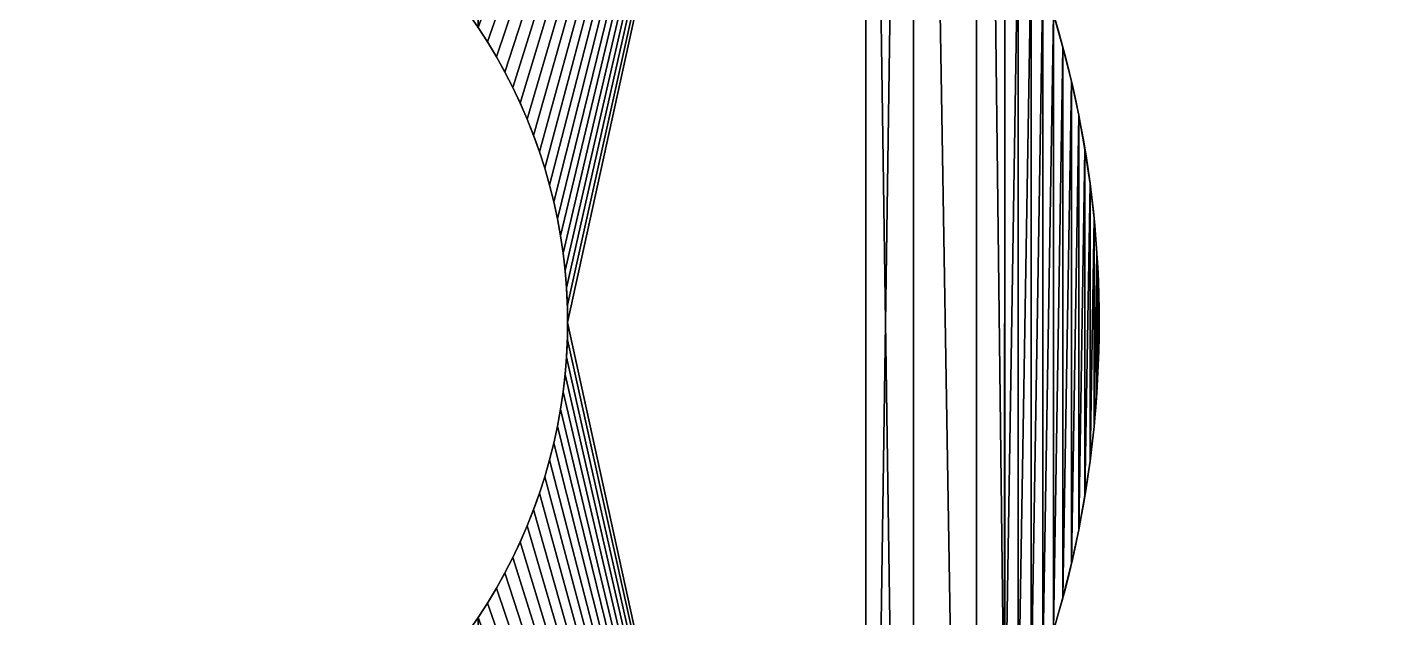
# Model space of a CAD drawing. Extents: x 0 to 166, y 0 to 166.
# Drawn here: x 82.84 to 108.61, y 77.44 to 88.56 of the extents above; entities that cross this region are included whole.
import ezdxf

# ---------------------------------------------------------------- set-up
doc = ezdxf.new("R2010")
doc.units = 0
doc.header["$MEASUREMENT"] = 0
doc.layers.get('0').update_dxf_attribs({"color": 13, "linetype": 'CONTINUOUS'})

msp = doc.modelspace()

# ---------------------------------------------------------------- linework, layer by layer
for p, q in [((91.315, 88.556), (91.315, 88.556, 2)), ((91.492, 88.281), (91.492, 88.281, 2)), ((102.318, 88.178), (102.318, 88.178, 2)), ((91.66, 88), (91.66, 88, 2)), ((91.819, 87.714), (91.819, 87.714, 2)), ((91.969, 87.423), (91.969, 87.423, 2)), ((102.477, 87.543), (102.477, 87.543, 2)), ((92.109, 87.127), (92.109, 87.127, 2)), ((102.615, 86.903), (102.615, 86.903, 2)), ((92.239, 86.827), (92.239, 86.827, 2)), ((92.359, 86.523), (92.359, 86.523, 2)), ((92.469, 86.214), (92.469, 86.214, 2)), ((102.733, 86.259), (102.733, 86.259, 2)), ((92.569, 85.903), (92.569, 85.903, 2)), ((92.659, 85.588), (92.659, 85.588, 2)), ((102.829, 85.612), (102.829, 85.612, 2)), ((92.739, 85.271), (92.739, 85.271, 2)), ((92.808, 84.951), (92.808, 84.951, 2)), ((102.904, 84.962), (102.904, 84.962, 2)), ((92.866, 84.629), (92.866, 84.629, 2)), ((92.914, 84.305), (92.914, 84.305, 2)), ((102.957, 84.309), (102.957, 84.309, 2)), ((92.952, 83.98), (92.952, 83.98, 2)), ((92.979, 83.654), (92.979, 83.654, 2)), ((102.989, 83.656), (102.989, 83.656, 2)), ((92.995, 83.327), (92.995, 83.327, 2)), ((93, 83), (93, 83, 2)), ((103, 83.001), (103, 83.001, 2)), ((92.995, 82.673), (92.995, 82.673, 2)), ((92.979, 82.346), (92.979, 82.346, 2)), ((102.989, 82.347), (102.989, 82.347, 2)), ((92.952, 82.02), (92.952, 82.02, 2)), ((92.914, 81.695), (92.914, 81.695, 2)), ((102.957, 81.693), (102.957, 81.693, 2)), ((92.866, 81.371), (92.866, 81.371, 2)), ((92.808, 81.049), (92.808, 81.049, 2)), ((102.904, 81.041), (102.904, 81.041, 2)), ((92.739, 80.729), (92.739, 80.729, 2)), ((92.659, 80.412), (92.659, 80.412, 2)), ((102.829, 80.391), (102.829, 80.391, 2)), ((92.569, 80.097), (92.569, 80.097, 2)), ((92.469, 79.786), (92.469, 79.786, 2)), ((102.733, 79.743), (102.733, 79.743, 2)), ((92.359, 79.477), (92.359, 79.477, 2)), ((92.239, 79.173), (92.239, 79.173, 2)), ((102.616, 79.099), (102.616, 79.099, 2)), ((92.109, 78.873), (92.109, 78.873, 2)), ((91.969, 78.577), (91.969, 78.577, 2)), ((102.478, 78.46), (102.478, 78.46, 2)), ((91.819, 78.286), (91.819, 78.286, 2)), ((91.66, 78), (91.66, 78, 2)), ((91.492, 77.719), (91.492, 77.719, 2)), ((102.319, 77.825), (102.319, 77.825, 2))]:
    msp.add_line(p, q)
for centre in [(83, 83), (83, 83, 2)]:
    msp.add_circle(centre, 83)
at = {"extrusion": (0, 0, -1)}
for centre in [(-83, 83), (-83, 83, -2)]:
    msp.add_circle(centre, 10, dxfattribs=at)
for centre in [(-83, 83), (-83, 83, -2)]:
    msp.add_arc(centre, 20, 155.7053, 204.3716, dxfattribs=at)

# ---------------------------------------------------------------- meshes
mesh = msp.add_polyface()
corners = [(83, 93), (82.999, 103), (83.653, 102.989), (83.327, 92.995), (83.654, 92.979), (84.307, 102.957), (83.98, 92.952), (84.305, 92.914), (84.629, 92.866), (84.959, 102.904), (84.951, 92.808), (85.271, 92.739), (85.609, 102.829), (85.588, 92.659), (85.903, 92.569), (86.257, 102.733), (86.214, 92.469), (86.523, 92.359), (86.901, 102.616), (86.827, 92.239), (87.127, 92.109), (87.54, 102.478), (87.423, 91.969), (87.714, 91.819), (88.175, 102.319), (88, 91.66), (88.281, 91.492), (88.805, 102.139), (88.556, 91.315), (88.825, 91.128), (89.428, 101.939), (89.593, 90.518), (90.044, 101.719), (90.071, 90.071), (90.653, 101.478), (90.73, 89.344), (91.228, 101.228), (91.315, 88.556), (91.253, 101.218), (98.613, 108.613), (91.492, 88.281), (91.66, 88), (99.508, 119.435), (98.613, 57.387), (100.692, 47.125), (100.692, 118.875), (101.228, 91.228), (101.218, 74.747), (101.856, 118.277), (108.613, 98.613), (107.35, 114.734), (108.376, 113.92), (109.374, 113.074), (108.981, 98)]
mesh.append_faces([[corners[k] for k in face] for face in [(0, 2, 3), (3, 2, 4), (4, 5, 6), (6, 5, 7), (7, 5, 8), (8, 9, 10), (10, 9, 11), (11, 12, 13), (13, 12, 14), (14, 15, 16), (16, 15, 17), (17, 18, 19), (19, 18, 20), (20, 21, 22), (22, 21, 23), (23, 24, 25), (25, 24, 26), (26, 27, 28), (37, 39, 40), (40, 39, 41), (46, 48, 49), (49, 52, 53)]], dxfattribs={"vtx0": -1, "vtx1": -1})
mesh.append_faces([[corners[k] for k in face] for face in [(39, 42, 43), (45, 46, 47)]], dxfattribs={"vtx0": -1, "vtx1": -1, "vtx2": -1})
mesh.append_faces([[corners[k] for k in face] for face in [(0, 1, 2), (4, 2, 5), (8, 5, 9), (11, 9, 12), (14, 12, 15), (17, 15, 18), (20, 18, 21), (23, 21, 24), (26, 24, 27), (29, 27, 30), (31, 30, 32), (33, 32, 34), (35, 34, 36), (37, 36, 38), (37, 38, 39), (44, 42, 45), (46, 45, 48), (49, 50, 51), (49, 51, 52)]], dxfattribs={"vtx0": -1, "vtx2": -1})
mesh = msp.add_polyface()
corners = [(99.508, 119.435, 2), (100.692, 47.125, 2), (100.692, 118.875, 2), (101.228, 91.228, 2), (101.856, 118.277, 2), (101.218, 74.747, 2), (108.613, 98.613, 2), (106.299, 115.514, 2), (107.35, 114.734, 2), (108.376, 113.92, 2), (109.374, 113.074, 2), (108.981, 98, 2), (82.999, 103, 2), (83, 93, 2), (83.653, 102.989, 2), (83.327, 92.995, 2), (83.654, 92.979, 2), (84.307, 102.957, 2), (83.98, 92.952, 2), (84.305, 92.914, 2), (84.629, 92.866, 2), (84.959, 102.904, 2), (84.951, 92.808, 2), (85.271, 92.739, 2), (85.609, 102.829, 2), (85.588, 92.659, 2), (85.903, 92.569, 2), (86.257, 102.733, 2), (86.214, 92.469, 2), (86.523, 92.359, 2), (86.901, 102.616, 2), (86.827, 92.239, 2), (87.127, 92.109, 2), (87.54, 102.478, 2), (87.423, 91.969, 2), (87.714, 91.819, 2), (88.175, 102.319, 2), (88, 91.66, 2), (88.281, 91.492, 2), (88.805, 102.139, 2), (88.556, 91.315, 2), (88.825, 91.128, 2), (89.428, 101.939, 2), (89.593, 90.518, 2), (90.044, 101.719, 2), (90.071, 90.071, 2), (90.653, 101.478, 2), (90.73, 89.344, 2), (91.228, 101.228, 2), (91.315, 88.556, 2), (91.253, 101.218, 2), (98.613, 108.613, 2), (91.492, 88.281, 2), (91.66, 88, 2)]
mesh.append_faces([[corners[k] for k in face] for face in [(0, 1, 2), (2, 3, 4), (7, 6, 8), (8, 6, 9), (9, 6, 10), (12, 13, 14), (14, 16, 17), (17, 20, 21), (21, 23, 24), (24, 26, 27), (27, 29, 30), (30, 32, 33), (33, 35, 36), (36, 38, 39), (39, 41, 42), (42, 43, 44), (44, 45, 46), (46, 47, 48), (48, 49, 50), (50, 49, 51)]], dxfattribs={"vtx0": -1, "vtx1": -1})
mesh.append_faces([[corners[k] for k in face] for face in [(3, 2, 5)]], dxfattribs={"vtx0": -1, "vtx1": -1, "vtx2": -1})
mesh.append_faces([[corners[k] for k in face] for face in [(4, 3, 6), (10, 6, 11), (14, 13, 15), (14, 15, 16), (17, 16, 18), (17, 18, 19), (17, 19, 20), (21, 20, 22), (21, 22, 23), (24, 23, 25), (24, 25, 26), (27, 26, 28), (27, 28, 29), (30, 29, 31), (30, 31, 32), (33, 32, 34), (33, 34, 35), (36, 35, 37), (36, 37, 38), (39, 38, 40), (51, 49, 52), (51, 52, 53)]], dxfattribs={"vtx0": -1, "vtx2": -1})
mesh = msp.add_polyface()
corners = [(99.508, 46.565), (99.508, 119.435), (100.692, 47.125), (101.218, 74.747), (101.856, 47.723), (108.613, 67.387), (106.299, 50.486), (107.35, 51.266), (108.376, 52.08), (109.374, 52.926), (108.981, 68), (109.458, 68.858), (83.001, 63), (83, 73), (83.327, 73.005), (83.656, 63.011), (83.654, 73.021), (83.98, 73.048), (84.309, 63.043), (84.305, 73.086), (84.629, 73.134), (84.962, 63.096), (84.951, 73.192), (85.271, 73.261), (85.612, 63.171), (85.588, 73.341), (85.903, 73.431), (86.259, 63.267), (86.214, 73.531), (86.523, 73.641), (86.903, 63.385), (86.827, 73.761), (87.127, 73.891), (87.543, 63.523), (87.423, 74.031), (87.714, 74.181), (88.178, 63.682), (88, 74.34), (88.281, 74.508), (88.807, 63.862), (88.556, 74.685), (88.825, 74.872), (89.43, 64.062), (89.593, 75.482), (90.046, 64.282), (90.071, 75.929), (90.655, 64.523), (90.73, 76.656), (91.228, 64.772), (91.315, 77.444), (98.613, 57.387), (91.492, 77.719), (91.66, 78)]
mesh.append_faces([[corners[k] for k in face] for face in [(0, 1, 2), (2, 3, 4), (6, 5, 7), (7, 5, 8), (8, 5, 9), (12, 14, 15), (15, 17, 18), (18, 20, 21), (21, 23, 24), (24, 26, 27), (27, 29, 30), (30, 32, 33), (33, 35, 36), (36, 38, 39), (39, 41, 42), (42, 43, 44), (44, 45, 46), (46, 47, 48), (48, 49, 50)]], dxfattribs={"vtx0": -1, "vtx1": -1})
mesh.append_faces([[corners[k] for k in face] for face in [(4, 3, 5), (9, 5, 10), (9, 10, 11), (12, 13, 14), (15, 14, 16), (15, 16, 17), (18, 17, 19), (18, 19, 20), (21, 20, 22), (21, 22, 23), (24, 23, 25), (24, 25, 26), (27, 26, 28), (27, 28, 29), (30, 29, 31), (30, 31, 32), (33, 32, 34), (33, 34, 35), (36, 35, 37), (36, 37, 38), (39, 38, 40), (50, 49, 51), (50, 51, 52)]], dxfattribs={"vtx0": -1, "vtx2": -1})
mesh = msp.add_polyface()
corners = [(99.508, 119.435, 2), (99.508, 46.565, 2), (100.692, 47.125, 2), (101.218, 74.747, 2), (101.856, 47.723, 2), (108.613, 67.387, 2), (106.299, 50.486, 2), (107.35, 51.266, 2), (108.376, 52.08, 2), (109.374, 52.926, 2), (108.981, 68, 2), (83, 73, 2), (83.001, 63, 2), (83.327, 73.005, 2), (83.656, 63.011, 2), (83.654, 73.021, 2), (83.98, 73.048, 2), (84.309, 63.043, 2), (84.305, 73.086, 2), (84.629, 73.134, 2), (84.962, 63.096, 2), (84.951, 73.192, 2), (85.271, 73.261, 2), (85.612, 63.171, 2), (85.588, 73.341, 2), (85.903, 73.431, 2), (86.259, 63.267, 2), (86.214, 73.531, 2), (86.523, 73.641, 2), (86.903, 63.385, 2), (86.827, 73.761, 2), (87.127, 73.891, 2), (87.543, 63.523, 2), (87.423, 74.031, 2), (87.714, 74.181, 2), (88.178, 63.682, 2), (88, 74.34, 2), (88.281, 74.508, 2), (88.807, 63.862, 2), (88.556, 74.685, 2), (88.825, 74.872, 2), (89.43, 64.062, 2), (89.593, 75.482, 2), (90.046, 64.282, 2), (90.071, 75.929, 2), (90.655, 64.523, 2), (90.73, 76.656, 2), (91.228, 64.772, 2), (91.315, 77.444, 2), (98.613, 57.387, 2), (91.492, 77.719, 2), (91.66, 78, 2), (98.613, 108.613, 2)]
mesh.append_faces([[corners[k] for k in face] for face in [(3, 4, 5), (5, 9, 10), (11, 12, 13), (13, 14, 15), (15, 14, 16), (16, 17, 18), (18, 17, 19), (19, 20, 21), (21, 20, 22), (22, 23, 24), (24, 23, 25), (25, 26, 27), (27, 26, 28), (28, 29, 30), (30, 29, 31), (31, 32, 33), (33, 32, 34), (34, 35, 36), (36, 35, 37), (37, 38, 39), (48, 49, 50), (50, 49, 51)]], dxfattribs={"vtx0": -1, "vtx1": -1})
mesh.append_faces([[corners[k] for k in face] for face in [(49, 1, 52)]], dxfattribs={"vtx0": -1, "vtx1": -1, "vtx2": -1})
mesh.append_faces([[corners[k] for k in face] for face in [(0, 1, 2), (3, 2, 4), (5, 6, 7), (5, 7, 8), (5, 8, 9), (13, 12, 14), (16, 14, 17), (19, 17, 20), (22, 20, 23), (25, 23, 26), (28, 26, 29), (31, 29, 32), (34, 32, 35), (37, 35, 38), (40, 38, 41), (42, 41, 43), (44, 43, 45), (46, 45, 47), (48, 47, 49)]], dxfattribs={"vtx0": -1, "vtx2": -1})
mesh = msp.add_polyface()
corners = [(101.228, 91.228), (101.228, 74.772), (101.218, 74.747), (101.477, 90.655), (101.478, 75.347), (101.718, 90.046), (101.719, 75.956), (101.938, 89.43), (101.939, 76.572), (102.138, 88.807), (102.139, 77.195), (102.318, 88.178), (102.319, 77.825), (102.477, 87.543), (102.478, 78.46), (102.615, 86.903), (102.616, 79.099), (102.733, 86.259), (102.733, 79.743), (102.829, 85.612), (102.829, 80.391), (102.904, 84.962), (102.904, 81.041), (102.957, 84.309), (102.957, 81.693), (102.989, 83.656), (102.989, 82.347), (98.613, 57.387), (99.508, 119.435), (99.508, 46.565), (100.692, 47.125), (100.692, 118.875), (88.807, 63.862), (88.556, 74.685), (88.825, 74.872), (89.43, 64.062), (89.088, 75.066), (89.344, 75.27), (89.593, 75.482), (90.046, 64.282), (89.836, 75.701), (90.071, 75.929), (90.655, 64.523), (90.299, 76.164), (90.518, 76.407), (90.73, 76.656), (91.228, 64.772), (90.934, 76.912), (91.128, 77.175), (91.315, 77.444), (91.66, 78), (91.819, 78.286), (91.969, 78.577), (92.109, 78.873), (92.239, 79.173), (92.359, 79.477), (92.469, 79.786), (92.569, 80.097), (92.659, 80.412), (92.739, 80.729), (92.808, 81.049), (92.866, 81.371), (92.914, 81.695), (92.952, 82.02), (92.979, 82.346), (92.995, 82.673), (93, 83)]
mesh.append_faces([[corners[k] for k in face] for face in [(1, 3, 4), (4, 5, 6), (6, 7, 8), (8, 9, 10), (10, 11, 12), (12, 13, 14), (14, 15, 16), (16, 17, 18), (18, 19, 20), (20, 21, 22), (22, 23, 24), (24, 25, 26)]], dxfattribs={"vtx0": -1, "vtx1": -1})
mesh.append_faces([[corners[k] for k in face] for face in [(27, 28, 29), (30, 31, 2)]], dxfattribs={"vtx0": -1, "vtx1": -1, "vtx2": -1})
mesh.append_faces([[corners[k] for k in face] for face in [(0, 1, 2), (32, 33, 34), (35, 34, 36), (35, 36, 37), (35, 37, 38), (39, 38, 40), (39, 40, 41), (42, 41, 43), (42, 43, 44), (42, 44, 45), (46, 45, 47), (46, 47, 48), (46, 48, 49), (27, 50, 51), (27, 51, 52), (27, 52, 53), (27, 53, 54), (27, 54, 55), (27, 55, 56), (27, 56, 57), (27, 57, 58), (27, 58, 59), (27, 59, 60), (27, 60, 61), (27, 61, 62), (27, 62, 63), (27, 63, 64), (27, 64, 65), (27, 65, 66)]], dxfattribs={"vtx0": -1, "vtx2": -1})
mesh = msp.add_polyface()
corners = [(101.228, 91.228, 2), (101.228, 74.772, 2), (101.477, 90.655, 2), (101.478, 75.347, 2), (101.718, 90.046, 2), (101.719, 75.956, 2), (101.938, 89.43, 2), (101.939, 76.572, 2), (102.138, 88.807, 2), (102.139, 77.195, 2), (102.318, 88.178, 2), (102.319, 77.825, 2), (102.477, 87.543, 2), (102.478, 78.46, 2), (102.615, 86.903, 2), (102.616, 79.099, 2), (102.733, 86.259, 2), (102.733, 79.743, 2), (102.829, 85.612, 2), (102.829, 80.391, 2), (102.904, 84.962, 2), (102.904, 81.041, 2), (102.957, 84.309, 2), (102.957, 81.693, 2), (102.989, 83.656, 2), (102.989, 82.347, 2), (103, 83.001, 2), (99.508, 119.435, 2), (98.613, 108.613, 2), (99.508, 46.565, 2), (88.805, 102.139, 2), (88.556, 91.315, 2), (88.825, 91.128, 2), (89.428, 101.939, 2), (89.088, 90.934, 2), (89.344, 90.73, 2), (89.593, 90.518, 2), (90.044, 101.719, 2), (89.836, 90.299, 2), (90.071, 90.071, 2), (90.653, 101.478, 2), (90.299, 89.836, 2), (90.518, 89.593, 2), (90.73, 89.344, 2), (91.228, 101.228, 2), (90.934, 89.088, 2), (91.128, 88.825, 2), (91.315, 88.556, 2), (91.66, 88, 2), (91.819, 87.714, 2), (91.969, 87.423, 2), (92.109, 87.127, 2), (92.239, 86.827, 2), (92.359, 86.523, 2), (92.469, 86.214, 2), (92.569, 85.903, 2), (92.659, 85.588, 2), (92.739, 85.271, 2), (92.808, 84.951, 2), (92.866, 84.629, 2), (92.914, 84.305, 2), (92.952, 83.98, 2), (92.979, 83.654, 2), (92.995, 83.327, 2), (93, 83, 2)]
mesh.append_faces([[corners[k] for k in face] for face in [(24, 25, 26)]], dxfattribs={"vtx0": -1})
mesh.append_faces([[corners[k] for k in face] for face in [(0, 1, 2), (2, 3, 4), (4, 5, 6), (6, 7, 8), (8, 9, 10), (10, 11, 12), (12, 13, 14), (14, 15, 16), (16, 17, 18), (18, 19, 20), (20, 21, 22), (22, 23, 24)]], dxfattribs={"vtx0": -1, "vtx1": -1})
mesh.append_faces([[corners[k] for k in face] for face in [(27, 28, 29)]], dxfattribs={"vtx0": -1, "vtx1": -1, "vtx2": -1})
mesh.append_faces([[corners[k] for k in face] for face in [(30, 31, 32), (33, 32, 34), (33, 34, 35), (33, 35, 36), (37, 36, 38), (37, 38, 39), (40, 39, 41), (40, 41, 42), (40, 42, 43), (44, 43, 45), (44, 45, 46), (44, 46, 47), (28, 48, 49), (28, 49, 50), (28, 50, 51), (28, 51, 52), (28, 52, 53), (28, 53, 54), (28, 54, 55), (28, 55, 56), (28, 56, 57), (28, 57, 58), (28, 58, 59), (28, 59, 60), (28, 60, 61), (28, 61, 62), (28, 62, 63), (28, 63, 64)]], dxfattribs={"vtx0": -1, "vtx2": -1})
mesh = msp.add_polyface()
corners = [(101.228, 74.772, 2), (101.228, 91.228, 2), (101.218, 74.747, 2), (101.477, 90.655, 2), (101.478, 75.347, 2), (101.718, 90.046, 2), (101.719, 75.956, 2), (101.938, 89.43, 2), (101.939, 76.572, 2), (102.138, 88.807, 2), (102.139, 77.195, 2), (102.318, 88.178, 2), (102.319, 77.825, 2), (102.477, 87.543, 2), (102.478, 78.46, 2), (102.615, 86.903, 2), (102.616, 79.099, 2), (102.733, 86.259, 2), (102.733, 79.743, 2), (102.829, 85.612, 2), (102.829, 80.391, 2), (102.904, 84.962, 2), (102.904, 81.041, 2), (102.957, 84.309, 2), (102.957, 81.693, 2), (102.989, 83.656, 2), (102.989, 82.347, 2), (100.692, 118.875, 2), (100.692, 47.125, 2), (88.556, 74.685, 2), (88.807, 63.862, 2), (88.825, 74.872, 2), (89.43, 64.062, 2), (89.088, 75.066, 2), (89.344, 75.27, 2), (89.593, 75.482, 2), (90.046, 64.282, 2), (89.836, 75.701, 2), (90.071, 75.929, 2), (90.655, 64.523, 2), (90.299, 76.164, 2), (90.518, 76.407, 2), (90.73, 76.656, 2), (91.228, 64.772, 2), (90.934, 76.912, 2), (91.128, 77.175, 2), (91.315, 77.444, 2), (91.66, 78, 2), (98.613, 57.387, 2), (91.819, 78.286, 2), (91.969, 78.577, 2), (92.109, 78.873, 2), (92.239, 79.173, 2), (92.359, 79.477, 2), (92.469, 79.786, 2), (92.569, 80.097, 2), (92.659, 80.412, 2), (92.739, 80.729, 2), (92.808, 81.049, 2), (92.866, 81.371, 2), (92.914, 81.695, 2), (92.952, 82.02, 2), (92.979, 82.346, 2), (92.995, 82.673, 2), (93, 83, 2), (98.613, 108.613, 2)]
mesh.append_faces([[corners[k] for k in face] for face in [(0, 1, 2), (29, 30, 31), (31, 32, 33), (33, 32, 34), (34, 32, 35), (35, 36, 37), (37, 36, 38), (38, 39, 40), (40, 39, 41), (41, 39, 42), (42, 43, 44), (44, 43, 45), (45, 43, 46), (47, 48, 49), (49, 48, 50), (50, 48, 51), (51, 48, 52), (52, 48, 53), (53, 48, 54), (54, 48, 55), (55, 48, 56), (56, 48, 57), (57, 48, 58), (58, 48, 59), (59, 48, 60), (60, 48, 61), (61, 48, 62), (62, 48, 63), (63, 48, 64)]], dxfattribs={"vtx0": -1, "vtx1": -1})
mesh.append_faces([[corners[k] for k in face] for face in [(27, 28, 2), (65, 64, 48)]], dxfattribs={"vtx0": -1, "vtx1": -1, "vtx2": -1})
mesh.append_faces([[corners[k] for k in face] for face in [(3, 0, 4), (5, 4, 6), (7, 6, 8), (9, 8, 10), (11, 10, 12), (13, 12, 14), (15, 14, 16), (17, 16, 18), (19, 18, 20), (21, 20, 22), (23, 22, 24), (25, 24, 26)]], dxfattribs={"vtx0": -1, "vtx2": -1})
mesh = msp.add_polyface()
corners = [(88.556, 91.315), (88.805, 102.139), (88.825, 91.128), (89.428, 101.939), (89.088, 90.934), (89.344, 90.73), (89.593, 90.518), (90.044, 101.719), (89.836, 90.299), (90.071, 90.071), (90.653, 101.478), (90.299, 89.836), (90.518, 89.593), (90.73, 89.344), (91.228, 101.228), (90.934, 89.088), (91.128, 88.825), (91.315, 88.556), (91.66, 88), (98.613, 108.613), (91.819, 87.714), (91.969, 87.423), (92.109, 87.127), (92.239, 86.827), (92.359, 86.523), (92.469, 86.214), (92.569, 85.903), (92.659, 85.588), (92.739, 85.271), (92.808, 84.951), (92.866, 84.629), (92.914, 84.305), (92.952, 83.98), (92.979, 83.654), (92.995, 83.327), (93, 83), (101.228, 74.772), (101.228, 91.228), (101.477, 90.655), (101.478, 75.347), (101.718, 90.046), (101.719, 75.956), (101.938, 89.43), (101.939, 76.572), (102.138, 88.807), (102.139, 77.195), (102.318, 88.178), (102.319, 77.825), (102.477, 87.543), (102.478, 78.46), (102.615, 86.903), (102.616, 79.099), (102.733, 86.259), (102.733, 79.743), (102.829, 85.612), (102.829, 80.391), (102.904, 84.962), (102.904, 81.041), (102.957, 84.309), (102.957, 81.693), (102.989, 83.656), (102.989, 82.347), (103, 83.001), (98.613, 57.387)]
mesh.append_faces([[corners[k] for k in face] for face in [(61, 60, 62)]], dxfattribs={"vtx0": -1})
mesh.append_faces([[corners[k] for k in face] for face in [(0, 1, 2), (2, 3, 4), (4, 3, 5), (5, 3, 6), (6, 7, 8), (8, 7, 9), (9, 10, 11), (11, 10, 12), (12, 10, 13), (13, 14, 15), (15, 14, 16), (16, 14, 17), (18, 19, 20), (20, 19, 21), (21, 19, 22), (22, 19, 23), (23, 19, 24), (24, 19, 25), (25, 19, 26), (26, 19, 27), (27, 19, 28), (28, 19, 29), (29, 19, 30), (30, 19, 31), (31, 19, 32), (32, 19, 33), (33, 19, 34), (34, 19, 35)]], dxfattribs={"vtx0": -1, "vtx1": -1})
mesh.append_faces([[corners[k] for k in face] for face in [(63, 35, 19)]], dxfattribs={"vtx0": -1, "vtx1": -1, "vtx2": -1})
mesh.append_faces([[corners[k] for k in face] for face in [(36, 37, 38), (39, 38, 40), (41, 40, 42), (43, 42, 44), (45, 44, 46), (47, 46, 48), (49, 48, 50), (51, 50, 52), (53, 52, 54), (55, 54, 56), (57, 56, 58), (59, 58, 60)]], dxfattribs={"vtx0": -1, "vtx2": -1})
mesh = msp.add_polyface()
corners = [(91.128, 88.825, 2), (91.315, 88.556), (91.315, 88.556, 2), (91.128, 88.825)]
mesh.append_faces([[corners[k] for k in face] for face in [(0, 1, 2), (1, 0, 3)]], dxfattribs={"vtx0": -1})
mesh = msp.add_polyface()
corners = [(102.138, 88.807), (102.318, 88.178, 2), (102.318, 88.178), (102.138, 88.807, 2)]
mesh.append_faces([[corners[k] for k in face] for face in [(0, 1, 2), (1, 0, 3)]], dxfattribs={"vtx0": -1})
mesh = msp.add_polyface()
corners = [(91.315, 88.556, 2), (91.492, 88.281), (91.492, 88.281, 2), (91.315, 88.556)]
mesh.append_faces([[corners[k] for k in face] for face in [(0, 1, 2), (1, 0, 3)]], dxfattribs={"vtx0": -1})
mesh = msp.add_polyface()
corners = [(91.492, 88.281, 2), (91.66, 88), (91.66, 88, 2), (91.492, 88.281)]
mesh.append_faces([[corners[k] for k in face] for face in [(0, 1, 2), (1, 0, 3)]], dxfattribs={"vtx0": -1})
mesh = msp.add_polyface()
corners = [(102.318, 88.178), (102.477, 87.543, 2), (102.477, 87.543), (102.318, 88.178, 2)]
mesh.append_faces([[corners[k] for k in face] for face in [(0, 1, 2), (1, 0, 3)]], dxfattribs={"vtx0": -1})
mesh = msp.add_polyface()
corners = [(91.66, 88, 2), (91.819, 87.714), (91.819, 87.714, 2), (91.66, 88)]
mesh.append_faces([[corners[k] for k in face] for face in [(0, 1, 2), (1, 0, 3)]], dxfattribs={"vtx0": -1})
mesh = msp.add_polyface()
corners = [(91.819, 87.714, 2), (91.969, 87.423), (91.969, 87.423, 2), (91.819, 87.714)]
mesh.append_faces([[corners[k] for k in face] for face in [(0, 1, 2), (1, 0, 3)]], dxfattribs={"vtx0": -1})
mesh = msp.add_polyface()
corners = [(91.969, 87.423, 2), (92.109, 87.127), (92.109, 87.127, 2), (91.969, 87.423)]
mesh.append_faces([[corners[k] for k in face] for face in [(0, 1, 2), (1, 0, 3)]], dxfattribs={"vtx0": -1})
mesh = msp.add_polyface()
corners = [(102.477, 87.543), (102.615, 86.903, 2), (102.615, 86.903), (102.477, 87.543, 2)]
mesh.append_faces([[corners[k] for k in face] for face in [(0, 1, 2), (1, 0, 3)]], dxfattribs={"vtx0": -1})
mesh = msp.add_polyface()
corners = [(92.109, 87.127, 2), (92.239, 86.827), (92.239, 86.827, 2), (92.109, 87.127)]
mesh.append_faces([[corners[k] for k in face] for face in [(0, 1, 2), (1, 0, 3)]], dxfattribs={"vtx0": -1})
mesh = msp.add_polyface()
corners = [(102.615, 86.903), (102.733, 86.259, 2), (102.733, 86.259), (102.615, 86.903, 2)]
mesh.append_faces([[corners[k] for k in face] for face in [(0, 1, 2), (1, 0, 3)]], dxfattribs={"vtx0": -1})
mesh = msp.add_polyface()
corners = [(92.239, 86.827, 2), (92.359, 86.523), (92.359, 86.523, 2), (92.239, 86.827)]
mesh.append_faces([[corners[k] for k in face] for face in [(0, 1, 2), (1, 0, 3)]], dxfattribs={"vtx0": -1})
mesh = msp.add_polyface()
corners = [(92.359, 86.523, 2), (92.469, 86.214), (92.469, 86.214, 2), (92.359, 86.523)]
mesh.append_faces([[corners[k] for k in face] for face in [(0, 1, 2), (1, 0, 3)]], dxfattribs={"vtx0": -1})
mesh = msp.add_polyface()
corners = [(92.469, 86.214, 2), (92.569, 85.903), (92.569, 85.903, 2), (92.469, 86.214)]
mesh.append_faces([[corners[k] for k in face] for face in [(0, 1, 2), (1, 0, 3)]], dxfattribs={"vtx0": -1})
mesh = msp.add_polyface()
corners = [(102.733, 86.259), (102.829, 85.612, 2), (102.829, 85.612), (102.733, 86.259, 2)]
mesh.append_faces([[corners[k] for k in face] for face in [(0, 1, 2), (1, 0, 3)]], dxfattribs={"vtx0": -1})
mesh = msp.add_polyface()
corners = [(92.569, 85.903, 2), (92.659, 85.588), (92.659, 85.588, 2), (92.569, 85.903)]
mesh.append_faces([[corners[k] for k in face] for face in [(0, 1, 2), (1, 0, 3)]], dxfattribs={"vtx0": -1})
mesh = msp.add_polyface()
corners = [(92.659, 85.588, 2), (92.739, 85.271), (92.739, 85.271, 2), (92.659, 85.588)]
mesh.append_faces([[corners[k] for k in face] for face in [(0, 1, 2), (1, 0, 3)]], dxfattribs={"vtx0": -1})
mesh = msp.add_polyface()
corners = [(102.829, 85.612), (102.904, 84.962, 2), (102.904, 84.962), (102.829, 85.612, 2)]
mesh.append_faces([[corners[k] for k in face] for face in [(0, 1, 2), (1, 0, 3)]], dxfattribs={"vtx0": -1})
mesh = msp.add_polyface()
corners = [(92.739, 85.271, 2), (92.808, 84.951), (92.808, 84.951, 2), (92.739, 85.271)]
mesh.append_faces([[corners[k] for k in face] for face in [(0, 1, 2), (1, 0, 3)]], dxfattribs={"vtx0": -1})
mesh = msp.add_polyface()
corners = [(92.808, 84.951, 2), (92.866, 84.629), (92.866, 84.629, 2), (92.808, 84.951)]
mesh.append_faces([[corners[k] for k in face] for face in [(0, 1, 2), (1, 0, 3)]], dxfattribs={"vtx0": -1})
mesh = msp.add_polyface()
corners = [(102.904, 84.962), (102.957, 84.309, 2), (102.957, 84.309), (102.904, 84.962, 2)]
mesh.append_faces([[corners[k] for k in face] for face in [(0, 1, 2), (1, 0, 3)]], dxfattribs={"vtx0": -1})
mesh = msp.add_polyface()
corners = [(92.866, 84.629, 2), (92.914, 84.305), (92.914, 84.305, 2), (92.866, 84.629)]
mesh.append_faces([[corners[k] for k in face] for face in [(0, 1, 2), (1, 0, 3)]], dxfattribs={"vtx0": -1})
mesh = msp.add_polyface()
corners = [(92.914, 84.305, 2), (92.952, 83.98), (92.952, 83.98, 2), (92.914, 84.305)]
mesh.append_faces([[corners[k] for k in face] for face in [(0, 1, 2), (1, 0, 3)]], dxfattribs={"vtx0": -1})
mesh = msp.add_polyface()
corners = [(102.957, 84.309), (102.989, 83.656, 2), (102.989, 83.656), (102.957, 84.309, 2)]
mesh.append_faces([[corners[k] for k in face] for face in [(0, 1, 2), (1, 0, 3)]], dxfattribs={"vtx0": -1})
mesh = msp.add_polyface()
corners = [(92.952, 83.98, 2), (92.979, 83.654), (92.979, 83.654, 2), (92.952, 83.98)]
mesh.append_faces([[corners[k] for k in face] for face in [(0, 1, 2), (1, 0, 3)]], dxfattribs={"vtx0": -1})
mesh = msp.add_polyface()
corners = [(92.979, 83.654, 2), (92.995, 83.327), (92.995, 83.327, 2), (92.979, 83.654)]
mesh.append_faces([[corners[k] for k in face] for face in [(0, 1, 2), (1, 0, 3)]], dxfattribs={"vtx0": -1})
mesh = msp.add_polyface()
corners = [(102.989, 83.656), (103, 83.001, 2), (103, 83.001), (102.989, 83.656, 2)]
mesh.append_faces([[corners[k] for k in face] for face in [(0, 1, 2), (1, 0, 3)]], dxfattribs={"vtx0": -1})
mesh = msp.add_polyface()
corners = [(92.995, 83.327, 2), (93, 83), (93, 83, 2), (92.995, 83.327)]
mesh.append_faces([[corners[k] for k in face] for face in [(0, 1, 2), (1, 0, 3)]], dxfattribs={"vtx0": -1})
mesh = msp.add_polyface()
corners = [(93, 83, 2), (92.995, 82.673), (92.995, 82.673, 2), (93, 83)]
mesh.append_faces([[corners[k] for k in face] for face in [(0, 1, 2), (1, 0, 3)]], dxfattribs={"vtx0": -1})
mesh = msp.add_polyface()
corners = [(103, 83.001), (102.989, 82.347, 2), (102.989, 82.347), (103, 83.001, 2)]
mesh.append_faces([[corners[k] for k in face] for face in [(0, 1, 2), (1, 0, 3)]], dxfattribs={"vtx0": -1})
mesh = msp.add_polyface()
corners = [(92.995, 82.673, 2), (92.979, 82.346), (92.979, 82.346, 2), (92.995, 82.673)]
mesh.append_faces([[corners[k] for k in face] for face in [(0, 1, 2), (1, 0, 3)]], dxfattribs={"vtx0": -1})
mesh = msp.add_polyface()
corners = [(92.979, 82.346, 2), (92.952, 82.02), (92.952, 82.02, 2), (92.979, 82.346)]
mesh.append_faces([[corners[k] for k in face] for face in [(0, 1, 2), (1, 0, 3)]], dxfattribs={"vtx0": -1})
mesh = msp.add_polyface()
corners = [(102.989, 82.347), (102.957, 81.693, 2), (102.957, 81.693), (102.989, 82.347, 2)]
mesh.append_faces([[corners[k] for k in face] for face in [(0, 1, 2), (1, 0, 3)]], dxfattribs={"vtx0": -1})
mesh = msp.add_polyface()
corners = [(92.952, 82.02, 2), (92.914, 81.695), (92.914, 81.695, 2), (92.952, 82.02)]
mesh.append_faces([[corners[k] for k in face] for face in [(0, 1, 2), (1, 0, 3)]], dxfattribs={"vtx0": -1})
mesh = msp.add_polyface()
corners = [(92.914, 81.695, 2), (92.866, 81.371), (92.866, 81.371, 2), (92.914, 81.695)]
mesh.append_faces([[corners[k] for k in face] for face in [(0, 1, 2), (1, 0, 3)]], dxfattribs={"vtx0": -1})
mesh = msp.add_polyface()
corners = [(102.957, 81.693), (102.904, 81.041, 2), (102.904, 81.041), (102.957, 81.693, 2)]
mesh.append_faces([[corners[k] for k in face] for face in [(0, 1, 2), (1, 0, 3)]], dxfattribs={"vtx0": -1})
mesh = msp.add_polyface()
corners = [(92.866, 81.371, 2), (92.808, 81.049), (92.808, 81.049, 2), (92.866, 81.371)]
mesh.append_faces([[corners[k] for k in face] for face in [(0, 1, 2), (1, 0, 3)]], dxfattribs={"vtx0": -1})
mesh = msp.add_polyface()
corners = [(92.808, 81.049, 2), (92.739, 80.729), (92.739, 80.729, 2), (92.808, 81.049)]
mesh.append_faces([[corners[k] for k in face] for face in [(0, 1, 2), (1, 0, 3)]], dxfattribs={"vtx0": -1})
mesh = msp.add_polyface()
corners = [(102.904, 81.041), (102.829, 80.391, 2), (102.829, 80.391), (102.904, 81.041, 2)]
mesh.append_faces([[corners[k] for k in face] for face in [(0, 1, 2), (1, 0, 3)]], dxfattribs={"vtx0": -1})
mesh = msp.add_polyface()
corners = [(92.739, 80.729, 2), (92.659, 80.412), (92.659, 80.412, 2), (92.739, 80.729)]
mesh.append_faces([[corners[k] for k in face] for face in [(0, 1, 2), (1, 0, 3)]], dxfattribs={"vtx0": -1})
mesh = msp.add_polyface()
corners = [(92.659, 80.412, 2), (92.569, 80.097), (92.569, 80.097, 2), (92.659, 80.412)]
mesh.append_faces([[corners[k] for k in face] for face in [(0, 1, 2), (1, 0, 3)]], dxfattribs={"vtx0": -1})
mesh = msp.add_polyface()
corners = [(102.829, 80.391), (102.733, 79.743, 2), (102.733, 79.743), (102.829, 80.391, 2)]
mesh.append_faces([[corners[k] for k in face] for face in [(0, 1, 2), (1, 0, 3)]], dxfattribs={"vtx0": -1})
mesh = msp.add_polyface()
corners = [(92.569, 80.097, 2), (92.469, 79.786), (92.469, 79.786, 2), (92.569, 80.097)]
mesh.append_faces([[corners[k] for k in face] for face in [(0, 1, 2), (1, 0, 3)]], dxfattribs={"vtx0": -1})
mesh = msp.add_polyface()
corners = [(92.469, 79.786, 2), (92.359, 79.477), (92.359, 79.477, 2), (92.469, 79.786)]
mesh.append_faces([[corners[k] for k in face] for face in [(0, 1, 2), (1, 0, 3)]], dxfattribs={"vtx0": -1})
mesh = msp.add_polyface()
corners = [(102.733, 79.743), (102.616, 79.099, 2), (102.616, 79.099), (102.733, 79.743, 2)]
mesh.append_faces([[corners[k] for k in face] for face in [(0, 1, 2), (1, 0, 3)]], dxfattribs={"vtx0": -1})
mesh = msp.add_polyface()
corners = [(92.359, 79.477, 2), (92.239, 79.173), (92.239, 79.173, 2), (92.359, 79.477)]
mesh.append_faces([[corners[k] for k in face] for face in [(0, 1, 2), (1, 0, 3)]], dxfattribs={"vtx0": -1})
mesh = msp.add_polyface()
corners = [(92.239, 79.173, 2), (92.109, 78.873), (92.109, 78.873, 2), (92.239, 79.173)]
mesh.append_faces([[corners[k] for k in face] for face in [(0, 1, 2), (1, 0, 3)]], dxfattribs={"vtx0": -1})
mesh = msp.add_polyface()
corners = [(102.616, 79.099), (102.478, 78.46, 2), (102.478, 78.46), (102.616, 79.099, 2)]
mesh.append_faces([[corners[k] for k in face] for face in [(0, 1, 2), (1, 0, 3)]], dxfattribs={"vtx0": -1})
mesh = msp.add_polyface()
corners = [(92.109, 78.873, 2), (91.969, 78.577), (91.969, 78.577, 2), (92.109, 78.873)]
mesh.append_faces([[corners[k] for k in face] for face in [(0, 1, 2), (1, 0, 3)]], dxfattribs={"vtx0": -1})
mesh = msp.add_polyface()
corners = [(91.969, 78.577, 2), (91.819, 78.286), (91.819, 78.286, 2), (91.969, 78.577)]
mesh.append_faces([[corners[k] for k in face] for face in [(0, 1, 2), (1, 0, 3)]], dxfattribs={"vtx0": -1})
mesh = msp.add_polyface()
corners = [(102.478, 78.46), (102.319, 77.825, 2), (102.319, 77.825), (102.478, 78.46, 2)]
mesh.append_faces([[corners[k] for k in face] for face in [(0, 1, 2), (1, 0, 3)]], dxfattribs={"vtx0": -1})
mesh = msp.add_polyface()
corners = [(91.819, 78.286, 2), (91.66, 78), (91.66, 78, 2), (91.819, 78.286)]
mesh.append_faces([[corners[k] for k in face] for face in [(0, 1, 2), (1, 0, 3)]], dxfattribs={"vtx0": -1})
mesh = msp.add_polyface()
corners = [(91.66, 78, 2), (91.492, 77.719), (91.492, 77.719, 2), (91.66, 78)]
mesh.append_faces([[corners[k] for k in face] for face in [(0, 1, 2), (1, 0, 3)]], dxfattribs={"vtx0": -1})
mesh = msp.add_polyface()
corners = [(91.492, 77.719, 2), (91.315, 77.444), (91.315, 77.444, 2), (91.492, 77.719)]
mesh.append_faces([[corners[k] for k in face] for face in [(0, 1, 2), (1, 0, 3)]], dxfattribs={"vtx0": -1})
mesh = msp.add_polyface()
corners = [(102.319, 77.825), (102.139, 77.195, 2), (102.139, 77.195), (102.319, 77.825, 2)]
mesh.append_faces([[corners[k] for k in face] for face in [(0, 1, 2), (1, 0, 3)]], dxfattribs={"vtx0": -1})

doc.saveas('drawing.dxf')
